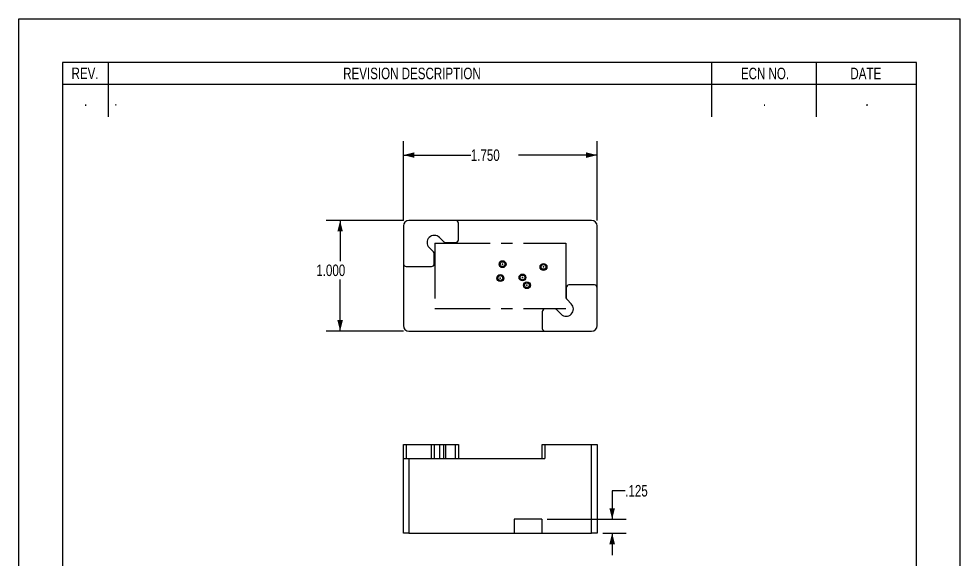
# Model space of a CAD drawing. Extents: x 0 to 8.5, y 0 to 11.
# Drawn here: x 0 to 8.5, y 6.12 to 11 of the extents above; entities that cross this region are included whole.
import ezdxf

# ---------------------------------------------------------------- set-up
doc = ezdxf.new("R2010")
doc.units = 0
doc.header["$MEASUREMENT"] = 0
doc.header["$PDSIZE"] = -1
doc.linetypes.add('CENTERX2', pattern=[0.8, 0.5, -0.1, 0.1, -0.1])
doc.layers.get('0').update_dxf_attribs({"linetype": 'CONTINUOUS'})
doc.styles.add('SLDTEXTSTYLE0', font='TXT', dxfattribs={"width": 0.75})
doc.dimstyles.new('SLDDIMSTYLE0', dxfattribs={"dimtxt": 0.104167, "dimasz": 0.1, "dimexe": 0, "dimexo": 0.0625, "dimgap": 0.026042, "dimtad": 0, "dimtih": 1, "dimtoh": 1, "dimdec": 3, "dimrnd": 1e-09, "dimzin": 4, "dimtxsty": 'SLDTEXTSTYLE0', "dimsah": 1, "dimcen": 0.09, "dimazin": 3, "dimtfac": 1, "dimtdec": 3, "dimtofl": 0, "dimtmove": 0, "dimatfit": 3, "dimtolj": 1, "dimtzin": 12})
doc.dimstyles.new('SLDDIMSTYLE1', dxfattribs={"dimtxt": 0.104167, "dimasz": 0.1, "dimexe": 0, "dimexo": 0.0625, "dimgap": 0.026042, "dimtad": 0, "dimtih": 1, "dimtoh": 1, "dimdec": 3, "dimrnd": 1e-09, "dimzin": 12, "dimtxsty": 'SLDTEXTSTYLE0', "dimsah": 1, "dimcen": 0.09, "dimazin": 3, "dimtfac": 1, "dimtdec": 3, "dimtmove": 0, "dimatfit": 3, "dimtolj": 1, "dimtzin": 12})

# ---------------------------------------------------------------- blocks, each defined once
blk = doc.blocks.new('_D')
at = {"color": 7, "linetype": 'CONTINUOUS'}
for p, q in [((3.4722, 9.1788), (3.4722, 9.894)), ((5.2222, 9.1788), (5.2222, 9.894)), ((3.4722, 9.769), (4.0811, 9.769)), ((5.2222, 9.769), (4.5119, 9.769))]:
    blk.add_line(p, q, dxfattribs=at)
for points in [[(3.4722, 9.769), (3.5722, 9.744), (3.5722, 9.794)], [(5.2222, 9.769), (5.1222, 9.794), (5.1222, 9.744)]]:
    blk.add_solid(points, dxfattribs=at)
at = {"color": 7, "linetype": 'CONTINUOUS', "insert": (4.0811, 9.8205, -0.4), "char_height": 0.10417, "attachment_point": 1, "style": 'SLDTEXTSTYLE0'}
blk.add_mtext('1.750', dxfattribs=at)
blk = doc.blocks.new('_D_1')
at = {"color": 7, "linetype": 'CONTINUOUS'}
for p, q in [((3.4722, 9.1788), (2.7763, 9.1788)), ((2.9013, 9.1788), (2.9013, 8.8116)), ((2.9013, 8.1788), (2.9013, 8.6461)), ((3.4722, 8.1788), (2.7763, 8.1788))]:
    blk.add_line(p, q, dxfattribs=at)
for points in [[(2.9013, 9.1788), (2.8763, 9.0788), (2.9263, 9.0788)], [(2.9013, 8.1788), (2.9263, 8.2788), (2.8763, 8.2788)]]:
    blk.add_solid(points, dxfattribs=at)
at = {"color": 7, "linetype": 'CONTINUOUS', "insert": (2.686, 8.7804, -0.4), "char_height": 0.10417, "attachment_point": 1, "style": 'SLDTEXTSTYLE0'}
blk.add_mtext('1.000', dxfattribs=at)
blk = doc.blocks.new('_D_2')
at = {"color": 7, "linetype": 'CONTINUOUS'}
for p, q in [((5.4758, 6.7374), (5.3577, 6.7374)), ((5.3577, 6.7374), (5.3577, 6.4789)), ((4.7722, 6.4789), (5.4827, 6.4789)), ((5.2722, 6.3539), (5.4827, 6.3539)), ((5.3577, 6.3539), (5.3577, 6.1539))]:
    blk.add_line(p, q, dxfattribs=at)
for points in [[(5.3577, 6.4789), (5.3827, 6.5789), (5.3327, 6.5789)], [(5.3577, 6.3539), (5.3327, 6.2539), (5.3827, 6.2539)]]:
    blk.add_solid(points, dxfattribs=at)
at = {"color": 7, "linetype": 'CONTINUOUS', "insert": (5.4758, 6.7889), "char_height": 0.10417, "attachment_point": 1, "style": 'SLDTEXTSTYLE0'}
blk.add_mtext('.125', dxfattribs=at)

msp = doc.modelspace()

# ---------------------------------------------------------------- linework, layer by layer
at = {"color": 7, "linetype": 'CONTINUOUS'}
for p, q in [((0, 0), (0, 11)), ((0, 11), (8.5, 11)), ((8.5, 0), (8.5, 11)), ((8.1063, 10.6063), (0.3937, 10.6063)), ((0.3937, 10.6063), (0.3937, 0.3937)), ((0.8071, 10.6063), (0.8071, 10.1142)), ((6.2559, 10.6063), (6.2559, 10.1142)), ((7.2008, 10.6063), (7.2008, 10.1142)), ((8.1063, 0.3937), (8.1063, 10.6063)), ((8.1063, 10.4055), (0.3937, 10.4055)), ((3.4722, 9.1288), (3.4722, 8.7871)), ((3.9437, 9.1788), (3.5222, 9.1788)), ((5.1722, 9.1788), (3.9437, 9.1788)), ((3.9687, 9.004), (3.9687, 9.1538)), ((5.2222, 8.5705), (5.2222, 9.1288)), ((3.7977, 9.025), (3.8364, 8.9863)), ((3.7445, 8.8944), (3.7058, 8.933)), ((3.8541, 8.979), (3.9437, 8.979)), ((3.7518, 8.7871), (3.7518, 8.8767)), ((3.4722, 8.7871), (3.4722, 8.2288)), ((3.4972, 8.7621), (3.7268, 8.7621)), ((5.1972, 8.5955), (4.9677, 8.5955)), ((4.9427, 8.5705), (4.9427, 8.4809)), ((5.2222, 8.2288), (5.2222, 8.5705)), ((4.95, 8.4632), (4.9887, 8.4246)), ((4.7258, 8.3536), (4.7258, 8.2038)), ((4.8404, 8.3786), (4.7508, 8.3786)), ((4.8968, 8.3326), (4.8581, 8.3713)), ((3.5222, 8.1788), (4.7508, 8.1788)), ((4.7508, 8.1788), (5.1722, 8.1788)), ((3.4722, 7.1539), (3.4972, 7.1539)), ((3.4722, 7.0289), (3.4722, 7.1539)), ((3.4972, 7.1539), (3.4972, 7.0289)), ((3.4972, 7.1539), (3.7268, 7.1539)), ((3.7268, 7.0289), (3.7268, 7.1539)), ((3.7268, 7.1539), (3.7518, 7.1539)), ((3.7518, 7.1539), (3.7518, 7.0289)), ((3.7518, 7.1539), (3.7977, 7.1539)), ((3.7977, 7.1539), (3.7977, 7.0289)), ((3.7977, 7.1539), (3.8364, 7.1539)), ((3.8364, 7.0289), (3.8364, 7.1539)), ((3.8364, 7.1539), (3.8541, 7.1539)), ((3.8541, 7.1539), (3.8541, 7.0289)), ((3.8541, 7.1539), (3.9437, 7.1539)), ((3.9437, 7.0289), (3.9437, 7.1539)), ((3.9437, 7.1539), (3.9687, 7.1539)), ((3.9687, 7.1539), (3.9687, 7.0289)), ((4.7258, 7.0289), (4.7258, 7.1539)), ((4.7258, 7.1539), (4.7508, 7.1539)), ((4.7508, 7.1539), (4.7508, 7.0289)), ((4.7508, 7.1539), (5.1722, 7.1539)), ((5.1722, 6.3539), (5.1722, 7.1539)), ((5.1722, 7.1539), (5.2222, 7.1539)), ((5.2222, 7.1539), (5.2222, 6.3539)), ((3.4722, 6.3539), (3.4722, 7.0289)), ((3.4722, 7.0289), (3.5222, 7.0289)), ((3.5222, 7.0289), (3.5222, 6.3539)), ((3.5222, 7.0289), (4.7508, 7.0289)), ((4.7222, 6.4789), (4.4722, 6.4789)), ((4.4722, 6.4789), (4.4722, 6.3539)), ((4.7222, 6.4789), (4.7222, 6.3539)), ((3.5222, 6.3539), (3.4722, 6.3539)), ((3.5222, 6.3539), (4.4722, 6.3539)), ((4.4722, 6.3539), (4.7222, 6.3539)), ((4.7222, 6.3539), (5.1722, 6.3539)), ((5.2222, 6.3539), (5.1722, 6.3539))]:
    msp.add_line(p, q, dxfattribs=at)
at = {"color": 7, "linetype": 'CENTERX2'}
for p, q in [((3.7567, 8.9741), (4.9378, 8.9741)), ((3.7567, 8.9741), (3.7567, 8.3835)), ((4.9378, 8.9741), (4.9378, 8.3835)), ((3.7567, 8.3835), (4.9378, 8.3835))]:
    msp.add_line(p, q, dxfattribs=at)
at = {"color": 7, "linetype": 'CONTINUOUS'}
for centre, radius in [((4.3678, 8.7835), 0.0312), ((4.3678, 8.7835), 0.0215), ((4.7378, 8.7585), 0.0313), ((4.7378, 8.7585), 0.0215), ((4.3478, 8.6585), 0.0312), ((4.3478, 8.6585), 0.0215), ((4.5478, 8.6635), 0.0312), ((4.5478, 8.6635), 0.0215), ((4.5878, 8.5935), 0.0312), ((4.5878, 8.5935), 0.0215)]:
    msp.add_circle(centre, radius, dxfattribs=at)
for centre, radius, start, end in [((3.5222, 9.1288), 0.05, 90, 180), ((3.9437, 9.1538), 0.025, 0, 90), ((5.1722, 9.1288), 0.05, 0, 90), ((3.7518, 8.979), 0.065, 45, 225), ((3.8541, 9.004), 0.025, 225, 270), ((3.9437, 9.004), 0.025, 270, 0), ((3.7268, 8.8767), 0.025, 0, 45), ((3.4972, 8.7871), 0.025, 180, 270), ((3.7268, 8.7871), 0.025, 270, 0), ((4.9677, 8.5705), 0.025, 90, 180), ((5.1972, 8.5705), 0.025, 0, 90), ((4.9427, 8.3786), 0.065, 225, 45), ((4.9677, 8.4809), 0.025, 180, 225), ((4.7508, 8.3536), 0.025, 90, 180), ((4.8404, 8.3536), 0.025, 45, 90), ((3.5222, 8.2288), 0.05, 180, 270), ((4.7508, 8.2038), 0.025, 180, 270), ((5.1722, 8.2288), 0.05, 270, 0)]:
    msp.add_arc(centre, radius, start, end, dxfattribs=at)
for p in [(4.3678, 8.7835), (4.7378, 8.7585), (4.3478, 8.6585), (4.5478, 8.6635), (4.5878, 8.5935)]:
    msp.add_point(p, dxfattribs=at)

# ---------------------------------------------------------------- texts
at = {"color": 7, "linetype": 'CONTINUOUS', "style": 'SLDTEXTSTYLE0'}
for s, insert, char_height, attachment_point in [('REV.', (0.5979, 10.5596), 0.10417, 2), ('REVISION DESCRIPTION', (3.55, 10.5587), 0.104167, 2), ('ECN NO.', (6.7376, 10.5583), 0.10417, 2), ('DATE', (7.6479, 10.5585), 0.10417, 2), ('.', (0.6033, 10.3169), 0.1042, 2), ('.', (0.8616, 10.3185), 0.1042, 1), ('.', (6.7329, 10.3158), 0.1042, 2), ('.', (7.658, 10.3158), 0.1042, 2), ('.', (7.6595, 10.3173), 0.1042, 2)]:
    msp.add_mtext(s, dxfattribs=dict(at, insert=insert, char_height=char_height, attachment_point=attachment_point))

# ---------------------------------------------------------------- dimensions: what is measured, and where the dimension line sits
at = {"color": 7, "linetype": 'CONTINUOUS'}
dim = msp.add_linear_dim(base=(5.2222, 9.769), p1=(3.4722, 9.1288), p2=(5.2222, 9.1288), dimstyle='SLDDIMSTYLE0', dxfattribs=at)
dim.commit()
dim.dimension.update_dxf_attribs({"geometry": '_D', "text_midpoint": (4.2965, 9.769), "dimtype": 160})
for base, p1, p2, dimstyle, picture, middle in [((2.9013, 8.1788), (3.5222, 9.1788), (3.5222, 8.1788), 'SLDDIMSTYLE0', '_D_1', (2.9013, 8.7289)), ((5.3577, 6.3539), (4.7222, 6.4789), (5.2222, 6.3539), 'SLDDIMSTYLE1', '_D_2', (5.3577, 6.7374))]:
    dim = msp.add_linear_dim(base=base, p1=p1, p2=p2, angle=90, dimstyle=dimstyle, dxfattribs=at)
    dim.commit()
    dim.dimension.update_dxf_attribs({"geometry": picture, "text_midpoint": middle, "dimtype": 160})

doc.saveas('drawing.dxf')
